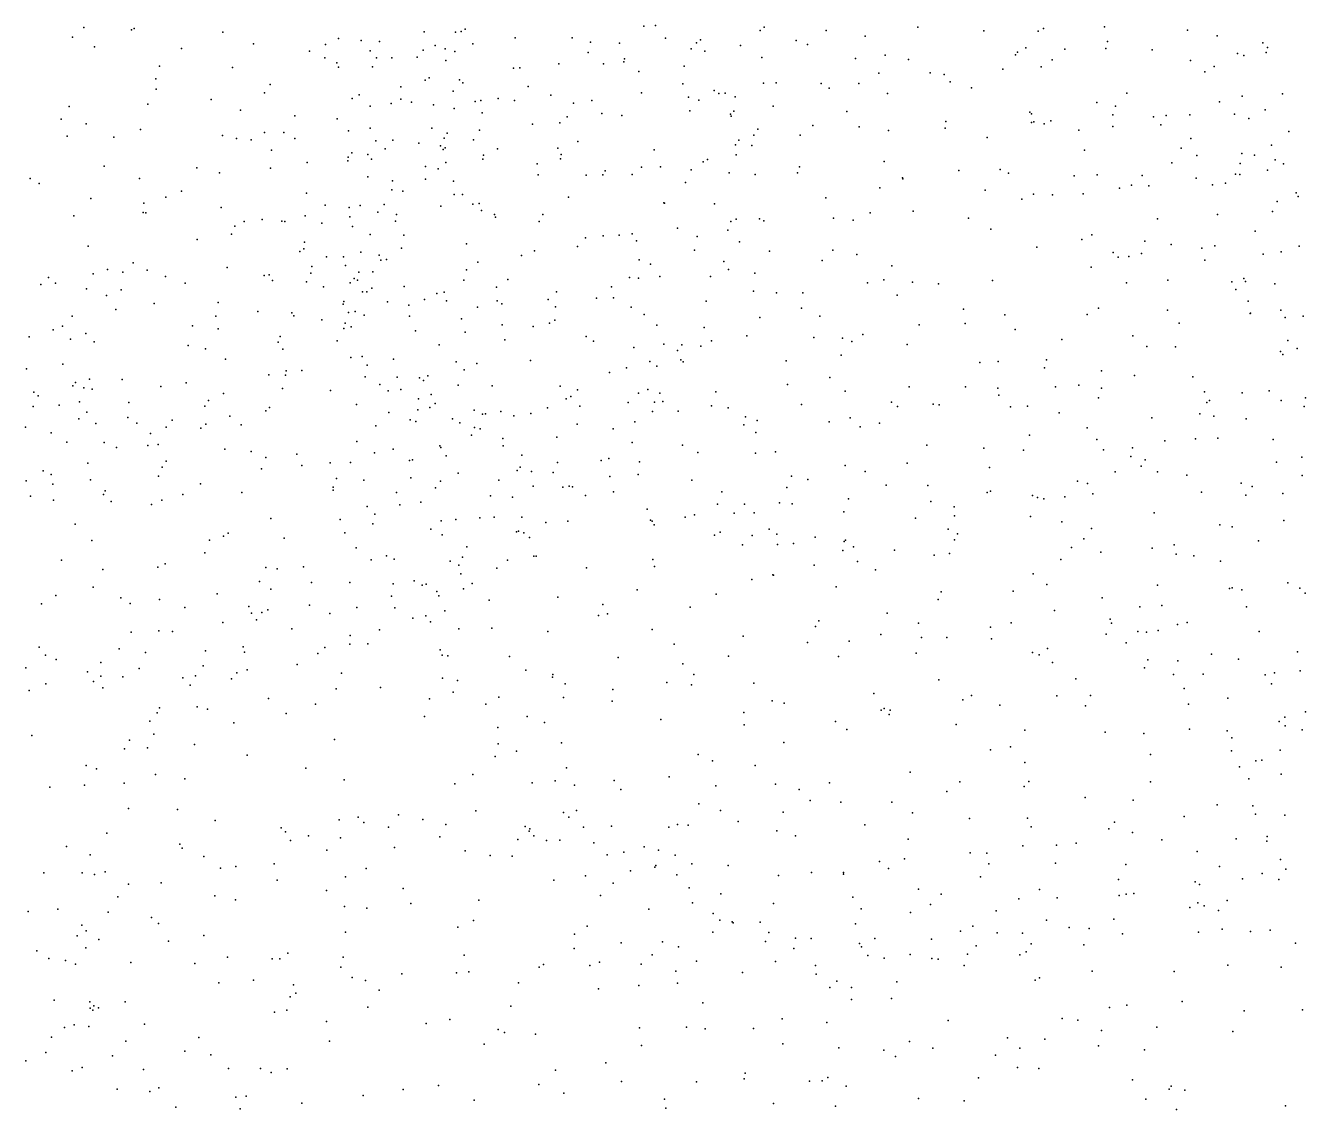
# Model space of a CAD drawing. Header units: metres. Extents: x -23.9 to 23.9, y -28.5 to 28.5.
# Drawn here: x -1.802 to -0.383, y -3.593 to -2.392 of the extents above; entities that cross this region are included whole.
import ezdxf

# ---------------------------------------------------------------- set-up
doc = ezdxf.new("R2010")
doc.units = ezdxf.units.M

msp = doc.modelspace()

# ---------------------------------------------------------------- linework, layer by layer
for p in [(-1.7376, -2.3938, 2.0808), (-1.6846, -2.3964, 23.3137), (-1.6817, -2.3948, 25.9851), (-1.36, -2.3986, -3.3962), (-1.319, -2.398, 1.2777), (-1.3146, -2.3955, 23.3166), (-1.1162, -2.3922, -2.9493), (-1.1033, -2.3916, 25.635), (-0.9872, -2.3969, 13.2416), (-0.9829, -2.3932, -2.8714), (-0.914, -2.3972, 12.9961), (-0.8124, -2.3935, -2.7537), (-0.7392, -2.3975, 25.3901), (-0.679, -2.3978, -4.0157), (-0.6732, -2.3949, 24.4158), (-0.6056, -2.3931, 23.3655), (-0.5133, -2.3966, 24.2992), (-1.7501, -2.4046, 0.8084), (-1.5832, -2.3989, -7.4031), (-1.5491, -2.4119, 1.9688), (-1.4693, -2.4126, 1.8945), (-1.4551, -2.4058, 25.9378), (-1.4299, -2.4082, 15.4468), (-1.4094, -2.4093, 13.9184), (-1.3252, -2.399, 25.8741), (-1.3059, -2.4119, 1.3728), (-1.2591, -2.405, -9.1481), (-1.196, -2.4052, -3.009), (-1.1755, -2.4099, 16.1089), (-1.1435, -2.4109, -9.0406), (-1.0922, -2.4057, 16.2488), (-1.0581, -2.4106, 14.8515), (-1.0537, -2.4075, -3.9543), (-0.9474, -2.4081, 13.0744), (-0.935, -2.4125, 16.3388), (-0.8711, -2.4033, 23.5426), (-0.6023, -2.4094, 24.3182), (-0.4807, -2.4031, 16.0547), (-0.4298, -2.4107, -2.8757), (-1.7255, -2.4152, -7.9131), (-1.629, -2.417, 2.024), (-1.4871, -2.42, -9.2657), (-1.4199, -2.4196, 15.3246), (-1.3678, -2.4267, -3.3146), (-1.3611, -2.4187, 1.7262), (-1.3477, -2.4138, 20.0398), (-1.3366, -2.4172, 15.1126), (-1.3258, -2.4204, 15.8072), (-1.178, -2.4215, 14.6037), (-1.0639, -2.4175, 25.5429), (-1.0488, -2.4199, 23.3974), (-1.0093, -2.4138, -8.785), (-0.9854, -2.4268, -8.6523), (-0.8486, -2.4242, 12.8964), (-0.7043, -2.4239, -2.7891), (-0.7018, -2.4212, 21.5899), (-0.6927, -2.4164, 24.2629), (-0.6496, -2.4176, -8.1592), (-0.6042, -2.4168, -4.0169), (-0.5527, -2.4185, 16.1341), (-0.4579, -2.4224, 24.9713), (-0.4508, -2.4246, -3.9575), (-0.4263, -2.4216, 12.6394), (-0.4248, -2.4159, 24.3221), (-1.6536, -2.4367, -9.2944), (-1.5725, -2.438, -9.2851), (-1.4701, -2.4273, -7.1574), (-1.4567, -2.4329, 1.0201), (-1.4549, -2.4375, 12.892), (-1.4173, -2.4373, 15.6189), (-1.4129, -2.4274, 1.8107), (-1.3957, -2.4275, -7.0593), (-1.3359, -2.4302, -3.6467), (-1.2609, -2.4389, -3.7929), (-1.2539, -2.4384, 16.0122), (-1.2108, -2.4339, 25.7623), (-1.1611, -2.4341, 25.6942), (-1.1387, -2.4319, 13.527), (-1.1377, -2.4286, -3.9119), (-1.0715, -2.4365, -2.8845), (-0.8815, -2.428, 24.2724), (-0.8227, -2.4293, 23.4576), (-0.7181, -2.44, 16.3271), (-0.6758, -2.4372, 12.738), (-0.6636, -2.4295, -6.908), (-0.5101, -2.4303, 25.1581), (-0.484, -2.4368, 23.3043), (-1.6576, -2.4506, 0.8572), (-1.3587, -2.4521, -9.2179), (-1.3545, -2.4494, -3.2261), (-1.3207, -2.4519, 1.5759), (-1.317, -2.4549, -3.7216), (-1.122, -2.4423, 16.3196), (-0.9695, -2.455, 25.5161), (-0.8557, -2.4442, 16.3935), (-0.799, -2.4439, 25.453), (-0.7832, -2.4459, -2.795), (-0.7767, -2.4539, 24.2696), (-0.4944, -2.443, 24.6427), (-1.6573, -2.4621, -7.9073), (-1.5372, -2.4662, -7.7625), (-1.5308, -2.4568, -7.281), (-1.432, -2.4685, 1.0752), (-1.3859, -2.4595, -3.5016), (-1.3277, -2.4642, 14.4493), (-1.2446, -2.4591, 16.2191), (-1.2196, -2.4687, -3.8668), (-1.1189, -2.466, -9.0042), (-1.0731, -2.4563, -8.9405), (-1.0383, -2.4636, -8.3187), (-1.0331, -2.467, 16.4134), (-1.0261, -2.4665, 13.3922), (-0.9835, -2.4555, -8.5776), (-0.9199, -2.4558, -8.2063), (-0.911, -2.4609, -6.8656), (-0.8779, -2.4558, -2.8056), (-0.8462, -2.4668, -21.3666), (-0.753, -2.4606, 23.3694), (-0.5809, -2.4666, -2.8171), (-0.4081, -2.4672, -7.9663), (-1.7536, -2.4811, 0.827), (-1.6663, -2.4787, 2.0297), (-1.5962, -2.4734, 0.9095), (-1.4397, -2.4725, 14.0416), (-1.42, -2.4809, -7.1145), (-1.3967, -2.4778, -3.3845), (-1.386, -2.4732, 15.7187), (-1.374, -2.4766, 1.1781), (-1.3495, -2.4793, 1.6443), (-1.3267, -2.4836, 1.3609), (-1.3035, -2.4757, 25.8129), (-1.2971, -2.4745, 16.0846), (-1.2779, -2.4723, 15.0103), (-1.2599, -2.4745, 13.6172), (-1.1943, -2.4776, -9.094), (-1.1741, -2.4747, -2.9431), (-1.0667, -2.471, -6.8869), (-1.0552, -2.4741, -3.9898), (-1.0152, -2.4704, -8.397), (-0.9731, -2.4809, 23.3595), (-0.6139, -2.4767, 25.3431), (-0.5932, -2.4809, 16.2913), (-0.4781, -2.476, -2.8553), (-0.4528, -2.4698, 24.7189), (-1.7626, -2.4953, -7.9216), (-1.5637, -2.4852, -7.6328), (-1.5034, -2.4916, 25.9062), (-1.4563, -2.4948, -7.1739), (-1.2958, -2.4882, -3.0757), (-1.2013, -2.4926, 16.3634), (-1.163, -2.4892, 14.9046), (-1.1407, -2.4912, 25.5973), (-1.0652, -2.486, 13.4658), (-1.0201, -2.4897, 23.1108), (-1.0194, -2.492, -8.8025), (-1.0167, -2.4863, -2.8398), (-0.8911, -2.4867, 25.5068), (-0.7814, -2.4978, 12.8266), (-0.6883, -2.4875, 23.3207), (-0.6866, -2.4895, 25.4033), (-0.665, -2.4971, -2.7879), (-0.5964, -2.4907, 24.4291), (-0.5511, -2.4926, 24.5029), (-0.537, -2.4912, 16.2203), (-0.511, -2.4905, -8.0513), (-0.4615, -2.4896, 25.1026), (-0.4454, -2.4944, 16.1022), (-0.4274, -2.4851, -7.0888), (-1.7347, -2.5005, 23.3593), (-1.6746, -2.5069, -9.2889), (-1.5371, -2.5101, 0.9677), (-1.5158, -2.51, -7.8705), (-1.4438, -2.5081, 14.1184), (-1.42, -2.5054, 15.2688), (-1.3516, -2.5053, -3.6873), (-1.3343, -2.5109, 15.9333), (-1.2987, -2.5076, 23.2375), (-1.2399, -2.501, -2.9912), (-1.2096, -2.4993, -6.9511), (-0.9899, -2.5065, 13.298), (-0.9288, -2.5023, 16.4856), (-0.8776, -2.5039, 12.9499), (-0.845, -2.508, -6.8897), (-0.7823, -2.5053, -4.0726), (-0.6865, -2.4991, -20.3441), (-0.6837, -2.4982, -4.0636), (-0.6724, -2.5004, -6.929), (-0.6338, -2.5077, 16.3903), (-0.5964, -2.5034, -4.052), (-0.5431, -2.5017, -7.0015), (-0.4011, -2.5091, 12.6432), (-1.7559, -2.5141, -9.2789), (-1.7042, -2.5154, 25.9152), (-1.5837, -2.5133, -7.9052), (-1.5682, -2.5168, 21.6829), (-1.552, -2.5183, -7.4389), (-1.5035, -2.5169, 23.2718), (-1.4137, -2.5192, -3.4446), (-1.3948, -2.5185, 1.7234), (-1.3658, -2.5221, 1.2452), (-1.3417, -2.5248, -7.0535), (-1.3378, -2.5165, 15.0867), (-1.3053, -2.5184, -9.1727), (-1.1897, -2.5199, 14.6136), (-1.0146, -2.5239, -4.0268), (-1.011, -2.5186, 16.4917), (-0.9967, -2.5245, -8.5288), (-0.9943, -2.5129, -8.6619), (-0.9429, -2.513, -2.801), (-0.7355, -2.5156, 16.461), (-0.5099, -2.5166, 24.4199), (-0.4202, -2.5242, -2.8698), (-1.5294, -2.5298, 1.9097), (-1.4442, -2.5373, 15.3868), (-1.4402, -2.5327, 15.5451), (-1.4223, -2.5346, 1.1278), (-1.4183, -2.5396, 13.883), (-1.4034, -2.5281, -3.2908), (-1.3391, -2.5289, 1.5014), (-1.3368, -2.527, 13.7129), (-1.295, -2.5397, 25.7441), (-1.2942, -2.5352, -3.8044), (-1.2785, -2.5282, -7.0087), (-1.2116, -2.5273, 25.6707), (-1.2088, -2.5394, -2.9398), (-1.2079, -2.5346, -3.9093), (-1.1048, -2.5295, -6.9213), (-1.0459, -2.5402, -8.334), (-1.0138, -2.5349, -8.2243), (-0.6276, -2.5296, -8.1115), (-0.5203, -2.5274, 25.2467), (-0.5031, -2.5355, -4.0296), (-0.4532, -2.5333, 21.8337), (-0.4392, -2.5352, -3.9983), (-0.4161, -2.5405, 24.4138), (-1.715, -2.5474, 0.8684), (-1.6121, -2.5491, -9.277), (-1.5305, -2.5495, -9.2677), (-1.4897, -2.5432, -7.2637), (-1.4448, -2.5417, 1.7926), (-1.3586, -2.5477, -3.1377), (-1.3446, -2.5505, 1.4095), (-1.3358, -2.5432, 16.2671), (-1.2345, -2.5447, 18.8761), (-1.1593, -2.5527, 16.4715), (-1.119, -2.5485, 14.6671), (-1.0978, -2.548, -8.9569), (-1.0639, -2.5516, -2.8324), (-1.0507, -2.5428, -8.8738), (-0.9438, -2.5481, 13.0925), (-0.8497, -2.5424, -8.1693), (-0.7671, -2.5521, 25.4842), (-0.7212, -2.5513, -2.7627), (-0.531, -2.5436, -2.8073), (-0.4551, -2.5446, 16.2078), (-0.4248, -2.5517, -7.9377), (-0.4069, -2.5448, 9.9279), (-1.7969, -2.561, 25.8697), (-1.7869, -2.5665, 2.0455), (-1.6756, -2.561, 23.3597), (-1.5868, -2.555, 13.1868), (-1.4224, -2.5593, 23.2258), (-1.3951, -2.5636, 16.1744), (-1.3586, -2.5617, 1.3265), (-1.3274, -2.564, 14.4704), (-1.2336, -2.5572, -18.1814), (-1.1804, -2.5573, -9.0684), (-1.1618, -2.5569, 23.188), (-1.1293, -2.5566, -3.9747), (-1.07, -2.5654, 16.5361), (-1.0218, -2.5548, -8.4086), (-0.9928, -2.5565, -8.5953), (-0.9461, -2.555, -8.1684), (-0.8297, -2.5602, 12.8931), (-0.8292, -2.5615, -4.0869), (-0.7121, -2.5553, -8.1355), (-0.6392, -2.558, 12.7299), (-0.6136, -2.5572, -6.9762), (-0.5756, -2.5685, -4.0678), (-0.5636, -2.5579, 16.3986), (-0.504, -2.5607, 16.3273), (-0.4859, -2.568, -7.9988), (-0.4713, -2.5662, 23.2116), (-0.4603, -2.5562, -7.0884), (-0.4555, -2.5568, 24.6243), (-1.6464, -2.5818, 25.869), (-1.6291, -2.575, -7.9188), (-1.4903, -2.5773, 1.059), (-1.3957, -2.5738, 14.3551), (-1.3835, -2.5752, -9.2144), (-1.3267, -2.5789, 16.3633), (-1.3174, -2.5787, 23.1726), (-1.1999, -2.5819, -6.9809), (-0.9147, -2.5825, -2.7661), (-0.8545, -2.5713, 16.5577), (-0.7377, -2.574, -26.9294), (-0.6842, -2.5784, -6.956), (-0.6633, -2.5791, 16.5052), (-0.629, -2.5782, -2.7646), (-0.589, -2.5717, -28.8192), (-0.5563, -2.5691, 23.2224), (-0.3931, -2.5769, 16.0577), (-0.3907, -2.5811, 24.903), (-1.7297, -2.5833, -7.9279), (-1.6709, -2.5885, 0.9046), (-1.5852, -2.5931, 23.6744), (-1.4698, -2.5906, -7.8064), (-1.4433, -2.5931, 14.1983), (-1.4308, -2.5909, -3.5088), (-1.4043, -2.59, 15.8449), (-1.3415, -2.5919, -3.0819), (-1.3059, -2.5897, -9.1622), (-1.299, -2.589, 13.6464), (-1.2964, -2.5964, -7.0544), (-1.0942, -2.5882, 14.7434), (-1.0933, -2.5883, 25.5759), (-1.0381, -2.5892, 23.1825), (-0.8178, -2.5973, -2.7518), (-0.6972, -2.584, 25.45), (-0.4141, -2.5867, 24.5212), (-1.7484, -2.6026, 22.0474), (-1.6717, -2.5989, 1.9807), (-1.6685, -2.5992, -9.2751), (-1.5597, -2.6087, 1.8875), (-1.5395, -2.6066, 23.2421), (-1.518, -2.6085, -7.4671), (-1.5146, -2.6089, -7.6252), (-1.4921, -2.6024, 1.8151), (-1.4736, -2.6107, 25.8016), (-1.4425, -2.6036, 13.9669), (-1.4114, -2.5984, -7.1777), (-1.3916, -2.6083, 1.6111), (-1.3907, -2.6011, -3.6711), (-1.282, -2.601, 14.5379), (-1.2808, -2.6039, 16.4379), (-1.2325, -2.6089, -9.1028), (-1.2284, -2.601, 14.9409), (-1.02, -2.6087, -8.1341), (-1.014, -2.6063, -8.4972), (-0.9882, -2.6057, -6.9297), (-0.9833, -2.608, 25.5612), (-0.9061, -2.6052, 23.2355), (-0.8843, -2.6073, 12.9883), (-0.8655, -2.5993, -6.9222), (-0.7565, -2.605, 16.5706), (-0.5466, -2.6059, 25.3233), (-0.4801, -2.6009, -2.8081), (-0.4193, -2.5978, 23.1483), (-1.5738, -2.6228, -9.256), (-1.57, -2.6138, 25.8277), (-1.4394, -2.6144, 15.5845), (-1.42, -2.6231, 1.237), (-1.3827, -2.6239, 1.3951), (-1.1614, -2.6247, 14.6379), (-1.1438, -2.6239, 23.1346), (-1.1295, -2.6224, -2.8579), (-1.0792, -2.616, -8.2942), (-1.0571, -2.6253, -8.3628), (-1.0234, -2.6185, 13.3878), (-0.7316, -2.6172, 12.811), (-0.6197, -2.6235, 25.4026), (-0.4385, -2.6196, -4.024), (-1.7327, -2.6362, 0.9116), (-1.6119, -2.6288, 0.9772), (-1.4934, -2.639, -7.916), (-1.4927, -2.6318, -7.4047), (-1.3853, -2.6384, -7.9431), (-1.3129, -2.6334, -3.0323), (-1.19, -2.6366, -9.0496), (-1.1812, -2.6269, -3.9569), (-1.1245, -2.6303, -6.9822), (-1.0104, -2.6313, 16.599), (-0.6805, -2.6374, -8.0746), (-0.6305, -2.6287, -7.011), (-0.5607, -2.6307, 12.711), (-0.5316, -2.6341, -4.0645), (-0.4976, -2.6385, -7.1203), (-0.4831, -2.6356, -7.9388), (-0.3897, -2.6362, 24.8152), (-1.4977, -2.642, 16.0677), (-1.4684, -2.648, -7.7116), (-1.4495, -2.6479, -7.3126), (-1.4304, -2.6427, -3.5634), (-1.4098, -2.6462, 16.3547), (-1.4079, -2.6515, -7.2259), (-1.4018, -2.6509, 1.5002), (-1.3005, -2.6539, -7.107), (-1.2519, -2.6463, -2.9503), (-1.2375, -2.6412, -3.9137), (-1.1214, -2.6514, -4.0023), (-1.0603, -2.6407, -8.8328), (-1.0276, -2.6531, -8.6799), (-0.977, -2.6418, -2.7799), (-0.9186, -2.6521, 13.0994), (-0.9067, -2.6406, -4.0933), (-0.8801, -2.6453, -8.1194), (-0.5959, -2.6433, 23.1837), (-0.5905, -2.6484, -2.7633), (-0.5784, -2.6477, 16.5142), (-0.5646, -2.6441, -7.0642), (-0.4941, -2.6517, 16.4339), (-0.4296, -2.645, 24.642), (-0.4095, -2.6425, 16.2951), (-1.727, -2.6669, -9.2461), (-1.7113, -2.662, 1.9528), (-1.6943, -2.6649, -7.9514), (-1.6826, -2.6546, 16.0551), (-1.667, -2.6629, 16.1418), (-1.5784, -2.6599, 16.0511), (-1.532, -2.6679, 25.753), (-1.4857, -2.666, -7.5502), (-1.4846, -2.6588, 15.8835), (-1.4471, -2.6575, 14.1001), (-1.4325, -2.6649, -7.7699), (-1.4169, -2.6645, -7.8574), (-1.3132, -2.6622, -7.9572), (-1.1091, -2.656, -8.0751), (-1.0223, -2.6621, -8.6062), (-0.9931, -2.6661, 19.6136), (-0.8414, -2.6581, -6.9659), (-0.6202, -2.6593, -8.0326), (-1.7851, -2.6785, 1.9726), (-1.7767, -2.6707, 16.1147), (-1.769, -2.6771, 15.9431), (-1.6467, -2.6698, 15.9272), (-1.625, -2.6771, -7.9513), (-1.5376, -2.6688, 1.8053), (-1.5281, -2.6743, 15.9628), (-1.4905, -2.6757, 1.7317), (-1.4716, -2.6811, -21.8804), (-1.4422, -2.6768, 15.4089), (-1.4378, -2.672, -9.2011), (-1.4338, -2.6739, 1.29), (-1.3823, -2.6807, -3.7217), (-1.3161, -2.6739, -8.0686), (-1.2799, -2.6817, -3.8753), (-1.2671, -2.6729, 13.6201), (-1.1522, -2.6812, -8.1771), (-1.1323, -2.671, 13.5108), (-1.1222, -2.6716, 16.596), (-1.0988, -2.6698, 14.675), (-1.0426, -2.6697, -8.754), (-0.8682, -2.6768, 25.5452), (-0.8503, -2.6734, 16.6334), (-0.8183, -2.676, -8.089), (-0.7897, -2.678, 23.2363), (-0.7296, -2.674, -4.1101), (-0.5812, -2.6766, 22.6314), (-0.5351, -2.6737, 10.2851), (-0.4644, -2.6756, 23.0886), (-0.451, -2.6719, 25.1984), (-0.449, -2.6754, -7.2086), (-0.4167, -2.6779, 24.5511), (-1.7344, -2.6835, 22.412), (-1.7121, -2.6907, 15.8618), (-1.6959, -2.6845, 16.2462), (-1.4284, -2.6868, 14.2342), (-1.4236, -2.6866, 15.2846), (-1.4179, -2.6828, 15.6696), (-1.3598, -2.6951, 16.4502), (-1.3458, -2.6887, 23.0971), (-1.3379, -2.687, 13.7225), (-1.2223, -2.6951, 14.9487), (-1.2133, -2.6868, 23.0806), (-1.1687, -2.6936, 25.5866), (-1.15, -2.6934, -2.8618), (-0.9949, -2.6861, 23.1314), (-0.9691, -2.688, -4.0785), (-0.9402, -2.6877, 16.6486), (-0.8356, -2.6906, -4.107), (-0.4598, -2.6842, -7.8668), (-1.7019, -2.7062, 25.7222), (-1.6595, -2.6995, -9.2389), (-1.5885, -2.6984, 15.8459), (-1.5444, -2.7087, 1.1201), (-1.5067, -2.71, 15.8027), (-1.45, -2.7006, 25.6619), (-1.449, -2.6974, -7.6515), (-1.4439, -2.7095, 1.5084), (-1.4364, -2.7086, 1.4314), (-1.4005, -2.698, -7.2831), (-1.3771, -2.7015, -8.0376), (-1.3353, -2.6969, -3.7992), (-1.3008, -2.7036, 16.5175), (-1.2789, -2.6968, 25.5664), (-1.274, -2.7002, 14.5284), (-1.2145, -2.7034, -7.0737), (-1.1303, -2.7039, -8.9272), (-1.0471, -2.6972, -8.49), (-0.9416, -2.7047, -2.7603), (-0.762, -2.7061, 25.5111), (-0.6121, -2.7048, -4.1003), (-0.5357, -2.7071, -4.0746), (-0.4463, -2.6971, -2.8109), (-0.4441, -2.7108, 23.0097), (-0.4437, -2.7105, -4.0395), (-0.4099, -2.707, -7.7357), (-1.7612, -2.7247, -9.2215), (-1.7503, -2.7136, 16.3109), (-1.6169, -2.7244, 25.6898), (-1.5911, -2.7138, 16.3144), (-1.5044, -2.7133, 23.1388), (-1.4735, -2.7178, 1.624), (-1.4476, -2.7215, -7.9179), (-1.4264, -2.7127, 13.9355), (-1.3764, -2.7138, 15.1608), (-1.3186, -2.7168, -3.0232), (-1.2734, -2.7234, -7.1494), (-1.2211, -2.7214, 16.5887), (-1.2151, -2.7181, -9.0349), (-1.116, -2.7117, -8.3021), (-1.1018, -2.7238, -8.8532), (-0.9879, -2.7152, 25.5739), (-0.9212, -2.7138, 13.1697), (-0.8111, -2.7233, -2.7368), (-0.7601, -2.7217, 16.6538), (-0.716, -2.7122, -2.7374), (-0.6247, -2.7118, -7.0743), (-0.5226, -2.7213, 16.528), (-0.4051, -2.7152, 12.6978), (-0.3852, -2.7139, 25.0011), (-1.7979, -2.7368, -7.9892), (-1.7714, -2.729, 25.6749), (-1.7522, -2.7392, 15.7449), (-1.7353, -2.7329, 0.9814), (-1.5883, -2.7279, -9.2203), (-1.5197, -2.7362, 1.1955), (-1.449, -2.7273, -3.4842), (-1.441, -2.7257, -3.5543), (-1.3695, -2.73, -7.8035), (-1.3144, -2.7313, -7.874), (-1.2391, -2.7251, -8.0818), (-1.1804, -2.7362, 14.6084), (-1.0493, -2.7263, -8.6441), (-1.0021, -2.7356, -2.7779), (-0.9279, -2.7374, 13.2952), (-0.8959, -2.738, -8.057), (-0.8736, -2.7341, 13.0695), (-0.7047, -2.7285, 12.8405), (-0.5739, -2.7354, -7.1409), (-1.7261, -2.7423, 1.8981), (-1.6217, -2.7461, 1.0824), (-1.6025, -2.75, 23.1812), (-1.5218, -2.7427, 1.6891), (-1.5166, -2.7504, 13.8285), (-1.4563, -2.7411, -9.1802), (-1.3432, -2.7454, -7.2519), (-1.2705, -2.74, 15.0074), (-1.1723, -2.7414, -8.2397), (-1.1273, -2.7484, 12.8033), (-1.0941, -2.7446, -8.3916), (-1.0792, -2.7518, 14.7044), (-1.0743, -2.7454, -7.0441), (-1.0533, -2.7469, 16.6712), (-1.0413, -2.7411, -4.059), (-0.8856, -2.7417, -7.0182), (-0.8245, -2.7451, 12.9869), (-0.6527, -2.7395, -7.9863), (-0.5586, -2.7475, -7.8996), (-0.5268, -2.7476, -7.2029), (-0.4102, -2.7528, -7.582), (-0.4022, -2.7407, -7.4603), (-0.3917, -2.7497, -2.843), (-1.7608, -2.7671, 16.828), (-1.5803, -2.7614, 25.6098), (-1.4413, -2.7594, -3.3034), (-1.4288, -2.7586, 15.5259), (-1.3941, -2.7614, -3.1491), (-1.3244, -2.7643, -8.1073), (-1.3014, -2.7663, -9.0763), (-1.2422, -2.7628, -2.9301), (-1.1098, -2.7639, 14.8494), (-1.0753, -2.7623, 25.5818), (-1.0726, -2.7642, 23.055), (-0.9584, -2.7634, -8.0282), (-0.8977, -2.7571, -4.1039), (-0.7439, -2.7652, -7.0677), (-0.7234, -2.764, -7.995), (-0.67, -2.7623, -7.1047), (-0.4078, -2.7561, 25.0964), (-1.8011, -2.772, 24.9012), (-1.5322, -2.7787, -9.1823), (-1.5137, -2.7791, 1.3201), (-1.5129, -2.7742, 16.4151), (-1.4957, -2.774, 1.4079), (-1.4255, -2.781, 14.0799), (-1.4231, -2.768, 15.3771), (-1.39, -2.7813, -7.5689), (-1.3558, -2.7798, -3.0798), (-1.3156, -2.7731, 13.7211), (-1.1544, -2.7762, -18.7365), (-1.1357, -2.771, 22.8524), (-1.1018, -2.7691, -8.7871), (-0.91, -2.7816, 25.5624), (-0.672, -2.7709, 23.1723), (-0.6088, -2.7742, 25.4071), (-0.5723, -2.7796, -2.7637), (-0.5074, -2.7808, -7.7781), (-1.7496, -2.7909, 16.9379), (-1.7468, -2.7873, 25.5396), (-1.7376, -2.7933, 1.836), (-1.7312, -2.7837, 1.0469), (-1.728, -2.7948, -9.1839), (-1.6949, -2.7841, 15.6683), (-1.6521, -2.7916, -9.1907), (-1.6238, -2.7875, 16.4506), (-1.5171, -2.7939, 1.4944), (-1.464, -2.796, 25.5804), (-1.409, -2.7895, -3.6497), (-1.386, -2.7951, 15.2514), (-1.365, -2.7822, -3.7567), (-1.3606, -2.7851, -7.7003), (-1.3223, -2.7902, 16.5501), (-1.2845, -2.7908, -7.2576), (-1.2092, -2.7912, 11.7855), (-1.19, -2.7954, 13.585), (-1.112, -2.7952, -2.8367), (-0.9569, -2.7895, -2.7672), (-0.8222, -2.792, 13.3959), (-0.7596, -2.7922, 23.2007), (-0.7237, -2.7935, -2.7395), (-0.6599, -2.792, -7.9198), (-0.634, -2.7903, -7.1646), (-0.6087, -2.7935, -4.0978), (-1.793, -2.7978, 16.4889), (-1.7879, -2.8019, 23.3677), (-1.7421, -2.8086, -8.0296), (-1.6874, -2.8095, 1.7836), (-1.5992, -2.8072, 1.6729), (-1.5825, -2.7994, 25.5088), (-1.3998, -2.7964, -8.0843), (-1.3662, -2.8055, 25.5192), (-1.3522, -2.8007, -7.4127), (-1.2024, -2.8053, 14.8648), (-1.1973, -2.8027, -7.8866), (-1.1338, -2.8093, -7.9157), (-1.1222, -2.7991, 16.668), (-1.1045, -2.8091, -4.017), (-1.0985, -2.7989, 13.5213), (-1.0954, -2.8083, -16.839), (-1.0365, -2.7977, -2.7962), (-0.8932, -2.7967, 16.7032), (-0.8418, -2.8091, 13.1158), (-0.7226, -2.8013, -4.1098), (-0.6121, -2.8042, 12.8246), (-0.4946, -2.7977, -7.3522), (-0.492, -2.8094, -7.6815), (-0.4891, -2.8071, 16.5467), (-0.453, -2.7988, -2.8089), (-0.4229, -2.7966, 22.2898), (-0.4094, -2.8073, 24.6907), (-0.3827, -2.8042, 24.9418), (-1.7936, -2.8138, -9.1612), (-1.7646, -2.8124, 25.2418), (-1.7342, -2.8203, 25.3468), (-1.6032, -2.8135, 25.42), (-1.5756, -2.8244, 1.5757), (-1.5356, -2.8187, -24.9356), (-1.5316, -2.8148, -8.0449), (-1.4351, -2.8115, -3.5482), (-1.399, -2.8207, 13.9722), (-1.367, -2.8177, -9.0866), (-1.3538, -2.815, 13.8168), (-1.3478, -2.8106, 14.3648), (-1.3044, -2.818, -3.0141), (-1.2953, -2.8222, 14.4417), (-1.2919, -2.8221, 23.0259), (-1.2748, -2.8193, -8.1984), (-1.2604, -2.8243, -7.7763), (-1.2418, -2.8218, 16.6215), (-1.2231, -2.8155, -8.9556), (-1.1873, -2.8134, -8.2912), (-1.1068, -2.8193, -8.6418), (-1.0782, -2.8192, -7.1365), (-1.0413, -2.8132, -4.0505), (-1.0229, -2.8153, 12.2621), (-0.9415, -2.8115, 13.4167), (-0.8349, -2.8138, 25.5324), (-0.7955, -2.8113, -2.7411), (-0.789, -2.8119, -7.1128), (-0.7097, -2.8144, 12.9181), (-0.691, -2.8136, 21.6215), (-0.6557, -2.821, -2.7503), (-0.4996, -2.8219, 22.9251), (-0.3839, -2.8139, 24.8377), (-1.802, -2.8369, 17.1455), (-1.7429, -2.8275, 17.0388), (-1.7242, -2.8326, 16.6087), (-1.6885, -2.8259, 16.8855), (-1.6785, -2.8323, 16.7614), (-1.6461, -2.8367, 15.5972), (-1.6396, -2.829, -8.0391), (-1.6075, -2.8377, 16.5277), (-1.6023, -2.8333, 1.2781), (-1.5628, -2.8342, 1.4441), (-1.4137, -2.8354, 23.0461), (-1.3756, -2.8285, 14.2767), (-1.3691, -2.8306, 23.3594), (-1.3284, -2.8277, 15.0915), (-1.3203, -2.832, -7.4742), (-1.304, -2.837, -7.6403), (-1.2978, -2.8385, -3.8413), (-1.1904, -2.8336, -8.8877), (-1.1264, -2.8308, 23.0248), (-1.0055, -2.8342, 23.0524), (-1.0037, -2.8254, 13.4838), (-0.9908, -2.8295, 16.7081), (-0.911, -2.831, -7.1148), (-0.8877, -2.8265, -7.9576), (-0.8765, -2.8363, -4.0972), (-0.855, -2.8324, 13.2235), (-0.6247, -2.8376, -7.2383), (-0.5529, -2.8265, -7.3228), (-0.4844, -2.8247, -7.541), (-0.4485, -2.8276, 12.7731), (-1.7737, -2.8432, 15.6011), (-1.6635, -2.8437, 1.1987), (-1.3076, -2.8455, -7.5643), (-1.2726, -2.8494, 14.8788), (-1.2129, -2.8479, -7.2746), (-1.1504, -2.8388, -8.415), (-0.9921, -2.8426, -7.1473), (-0.6888, -2.8456, -7.2092), (-0.6139, -2.8505, -7.7899), (-0.5386, -2.852, -7.6134), (-0.5046, -2.8497, -2.7958), (-0.4798, -2.849, 25.233), (-0.4186, -2.8505, -4.0115), (-1.7563, -2.8535, 1.1302), (-1.7149, -2.8539, 23.2338), (-1.7011, -2.8595, -8.0591), (-1.6663, -2.8571, 1.6656), (-1.6548, -2.8561, 25.3073), (-1.581, -2.8611, -8.07), (-1.5519, -2.8639, 15.5839), (-1.5012, -2.8666, 23.0666), (-1.4347, -2.8528, -3.3397), (-1.415, -2.8653, -3.6076), (-1.3945, -2.8612, -3.1838), (-1.3427, -2.8574, -3.0772), (-1.3416, -2.8595, -8.1718), (-1.2724, -2.8575, -7.4198), (-1.1293, -2.8539, -7.216), (-1.0734, -2.8569, -2.8188), (-1.0564, -2.8649, -7.878), (-0.9926, -2.8656, -27.3006), (-0.9705, -2.8641, -7.8972), (-0.8026, -2.8568, -4.1033), (-0.7394, -2.8599, 25.4858), (-0.6955, -2.8621, -7.8418), (-0.6067, -2.8618, 25.3922), (-0.5743, -2.8597, -7.7034), (-1.733, -2.8767, 25.054), (-1.6505, -2.881, 1.5464), (-1.646, -2.8743, 16.9544), (-1.5355, -2.8703, -9.1187), (-1.4955, -2.8792, -8.1028), (-1.4643, -2.8764, 16.5446), (-1.4418, -2.8759, -3.4255), (-1.3763, -2.8739, 15.3116), (-1.3729, -2.8729, 14.9818), (-1.3355, -2.8684, -3.7811), (-1.2517, -2.8679, -3.8953), (-1.212, -2.8759, -7.7287), (-1.1638, -2.8737, -7.7823), (-1.1552, -2.8715, -20.9124), (-1.1213, -2.8753, 13.57), (-0.8932, -2.8793, 23.0841), (-0.8244, -2.8768, 16.7234), (-0.5763, -2.8693, -2.7726), (-0.565, -2.8801, 16.6313), (-0.5604, -2.8731, -7.4985), (-0.4146, -2.8755, 24.5582), (-0.3868, -2.8699, 16.4663), (-1.7826, -2.8853, 24.9269), (-1.7738, -2.8894, 1.7), (-1.7302, -2.8952, 1.2513), (-1.6545, -2.8911, 23.1578), (-1.5402, -2.8829, 25.3852), (-1.4572, -2.8936, 25.4349), (-1.3749, -2.8929, 14.1753), (-1.3224, -2.8877, 25.5147), (-1.2567, -2.8848, -8.282), (-1.2536, -2.8812, -7.4927), (-1.241, -2.886, -19.2002), (-1.2169, -2.8871, -2.9234), (-1.1542, -2.8914, -8.5801), (-1.1228, -2.8891, -7.2851), (-0.9525, -2.8912, -7.2088), (-0.9346, -2.8947, 25.5525), (-0.8711, -2.886, -7.2019), (-0.7331, -2.8816, 23.1582), (-0.5935, -2.8864, -7.6404), (-0.5467, -2.8864, 25.3209), (-0.5143, -2.8899, -4.0531), (-0.3862, -2.8904, -2.8673), (-1.8013, -2.8964, -9.101), (-1.7717, -2.9001, 23.2897), (-1.7138, -2.9075, 1.5744), (-1.6079, -2.8996, 16.79), (-1.5621, -2.9091, 20.2145), (-1.4609, -2.9034, 15.5115), (-1.4608, -2.9066, -9.0596), (-1.427, -2.8955, -3.5287), (-1.3907, -2.9093, 15.1914), (-1.3476, -2.9042, 16.5797), (-1.3418, -2.8968, -8.9914), (-1.2771, -2.8954, 13.7405), (-1.2392, -2.902, 14.6927), (-1.2063, -2.9032, -7.6168), (-1.199, -2.9021, -8.7868), (-1.1956, -2.903, -8.4244), (-1.1499, -2.9086, -2.8839), (-1.0631, -2.8955, -7.2439), (-1.0299, -2.9083, -4.0394), (-0.9578, -2.9036, -7.8397), (-0.8477, -2.9012, 13.4089), (-0.8013, -2.9014, -7.823), (-0.7358, -2.9091, -7.3082), (-0.7318, -2.9078, 16.713), (-0.6353, -2.8965, 23.0839), (-0.6245, -2.8994, -4.0859), (-0.498, -2.9087, 22.8371), (-0.4539, -2.899, 16.5588), (-0.4417, -2.9027, 25.1365), (-1.7966, -2.9134, -8.1172), (-1.7712, -2.9177, 17.2158), (-1.7156, -2.9116, 1.3473), (-1.7071, -2.9193, 1.4546), (-1.6623, -2.9224, 17.095), (-1.6509, -2.9177, 4.858), (-1.6278, -2.9114, -9.0978), (-1.3871, -2.9228, -3.6464), (-1.3636, -2.9201, 14.0318), (-1.2866, -2.9128, 14.4439), (-1.2619, -2.9144, 14.5886), (-1.1812, -2.9124, -8.6652), (-1.0346, -2.9222, 13.5447), (-1.0047, -2.9222, -7.7717), (-0.966, -2.9208, -7.2821), (-0.9519, -2.9219, 13.5107), (-0.8894, -2.9162, -7.8112), (-0.7982, -2.9193, 13.3063), (-0.6855, -2.9127, 25.4351), (-0.6799, -2.9148, -18.0059), (-0.6727, -2.9161, -7.6639), (-0.6496, -2.914, -7.4569), (-0.6186, -2.9105, -7.5508), (-0.4486, -2.9121, 12.8382), (-0.4079, -2.9104, 25.0185), (-1.5301, -2.9379, -9.0566), (-1.4231, -2.9246, -3.3764), (-1.4148, -2.9334, 15.3798), (-1.2981, -2.9374, 14.3546), (-1.2824, -2.9367, -8.3429), (-1.2518, -2.9365, -2.982), (-1.1127, -2.9276, -7.3819), (-1.0707, -2.9366, -2.8399), (-1.0602, -2.934, -7.7197), (-1.0161, -2.932, 23.0231), (-0.9942, -2.9317, -2.8066), (-0.8946, -2.9306, -7.2988), (-0.8151, -2.9376, -7.3448), (-0.7722, -2.9252, 13.1691), (-0.7719, -2.9351, 13.4424), (-0.6877, -2.9358, -7.5293), (-0.5503, -2.9318, -2.7987), (-1.7471, -2.9443, -9.0611), (-1.4533, -2.939, 14.9351), (-1.4171, -2.9439, 15.2802), (-1.3525, -2.9497, 14.6738), (-1.3411, -2.9407, 23.0014), (-1.3248, -2.9393, -8.2857), (-1.225, -2.9424, 22.988), (-1.2005, -2.941, -8.6003), (-1.1089, -2.9397, 25.5467), (-1.1073, -2.9409, -7.594), (-1.105, -2.9449, -7.504), (-0.9772, -2.9499, -7.3685), (-0.7789, -2.95, -7.6603), (-0.6529, -2.9417, 16.6889), (-0.6201, -2.949, 12.984), (-0.4775, -2.9451, 24.5918), (-0.4639, -2.9473, -4.0125), (-0.4067, -2.9402, 24.8613), (-1.7287, -2.9625, 23.2151), (-1.5979, -2.962, 23.1074), (-1.5827, -2.9577, 16.957), (-1.5773, -2.9544, 15.5083), (-1.5154, -2.9597, 23.0539), (-1.448, -2.9541, -8.2137), (-1.3402, -2.956, -8.9087), (-1.2575, -2.9529, -3.8509), (-1.2555, -2.9522, -8.4236), (-1.2494, -2.9539, 16.6584), (-1.2432, -2.9591, -8.7174), (-1.0379, -2.9564, -7.456), (-1.0319, -2.9531, -7.6486), (-0.9961, -2.9569, 16.7368), (-0.969, -2.9553, -7.6893), (-0.9505, -2.9656, -7.4497), (-0.9263, -2.9587, -4.0583), (-0.8943, -2.9635, -7.6581), (-0.8928, -2.962, -7.4015), (-0.7717, -2.9616, -7.5188), (-0.7685, -2.955, 25.4738), (-0.6284, -2.9604, 25.3737), (-0.4348, -2.9628, 24.7219), (-1.6034, -2.976, 17.0497), (-1.4354, -2.9705, 14.7679), (-1.4018, -2.9796, -3.4916), (-1.3127, -2.9694, -8.8339), (-1.2383, -2.9799, 13.772), (-1.2356, -2.9797, 25.5134), (-1.007, -2.9671, -7.5198), (-0.9681, -2.9669, -7.5904), (-0.8958, -2.9736, -7.5694), (-0.884, -2.9695, -7.4772), (-0.8383, -2.9731, 13.5198), (-0.7943, -2.9788, -2.7804), (-0.7774, -2.9768, 16.7331), (-0.6421, -2.9703, -4.0628), (-0.6095, -2.9752, 22.986), (-0.5528, -2.9709, 25.2818), (-0.5283, -2.9671, 16.6217), (-0.5261, -2.9774, -4.0257), (-0.5066, -2.9793, 25.2115), (-1.762, -2.9844, 25.0584), (-1.7165, -2.9945, -8.9971), (-1.6552, -2.9918, -8.1962), (-1.6474, -2.9883, -9.0091), (-1.5357, -2.9923, -8.2218), (-1.5229, -2.9938, 14.8949), (-1.4937, -2.9916, 16.6183), (-1.4189, -2.9837, -8.2728), (-1.3932, -2.9832, -3.2983), (-1.3311, -2.9855, -3.1235), (-1.3217, -2.9897, 14.0844), (-1.3173, -2.981, 14.1805), (-1.2794, -2.993, -3.0536), (-1.2677, -2.9843, -8.5394), (-1.1799, -2.9927, -3.9087), (-1.1065, -2.9835, 22.9951), (-1.1045, -2.9911, 13.6418), (-0.9273, -2.9899, -2.8035), (-0.8793, -2.9857, 23.075), (-0.6538, -2.9834, -2.7908), (-0.4769, -2.9853, -2.848), (-1.5425, -3.0077, 15.0556), (-1.371, -3.0073, -3.6069), (-1.3195, -2.9993, -8.4295), (-0.9965, -3.0055, 13.5889), (-0.9732, -3.0006, -4.0256), (-0.9726, -3.0009, 25.5193), (-0.8595, -2.9951, 25.4946), (-0.6846, -2.9994, 13.2347), (-1.7271, -3.0143, 17.2684), (-1.5894, -3.0215, -8.9493), (-1.5302, -3.0164, 16.7642), (-1.4848, -3.009, -8.9314), (-1.4426, -3.009, 14.6917), (-1.3944, -3.0103, -3.3886), (-1.3622, -3.0121, 16.6009), (-1.3576, -3.0109, -3.2137), (-1.3461, -3.0189, -8.7701), (-1.3164, -3.0159, -8.6784), (-1.3066, -3.01, -3.7487), (-1.1239, -3.0171, -2.911), (-1.0363, -3.0218, -2.8592), (-0.9029, -3.0138, 13.5577), (-0.7867, -3.0192, -4.0566), (-0.7067, -3.0186, 23.1061), (-0.6695, -3.0113, 13.3961), (-0.5469, -3.012, 13.0311), (-0.467, -3.0158, -3.9858), (-0.4638, -3.015, 24.5399), (-0.4533, -3.0172, 25.0547), (-0.4021, -3.0094, -3.9454), (-0.3888, -3.0153, -2.9175), (-0.3828, -3.0208, 12.9691), (-1.7845, -3.0328, -8.274), (-1.7685, -3.0235, -8.9449), (-1.6963, -3.026, -8.2458), (-1.6861, -3.0324, -17.8556), (-1.6536, -3.028, 25.157), (-1.6253, -3.0366, 5.3085), (-1.5543, -3.0355, -8.2798), (-1.487, -3.0342, 15.2876), (-1.4347, -3.0368, 23.0163), (-1.3961, -3.0242, -8.8241), (-1.3925, -3.0372, 25.4209), (-1.3436, -3.0238, 14.5614), (-1.288, -3.0287, 14.3633), (-1.2119, -3.0253, -2.9832), (-1.1618, -3.0333, 25.5073), (-1.0649, -3.0364, 21.621), (-0.79, -3.0279, -28.1665), (-0.6082, -3.0258, 13.1261), (-0.5662, -3.036, -4.0181), (-0.542, -3.0344, 22.8237), (-0.4481, -3.0361, 24.7983), (-1.5514, -3.043, 15.1757), (-1.5458, -3.0504, 17.0319), (-1.54, -3.0421, 14.7899), (-1.5334, -3.0392, 25.3022), (-1.4645, -3.0432, -8.846), (-1.3727, -3.0486, 22.566), (-1.3581, -3.046, -8.5326), (-1.337, -3.0404, -8.609), (-1.1668, -3.0455, 16.7034), (-1.1567, -3.0437, 13.7466), (-0.8467, -3.043, -2.8095), (-0.6611, -3.0402, 25.3628), (-0.5993, -3.0497, -2.8258), (-1.6849, -3.0639, -24.532), (-1.6541, -3.0624, -8.8948), (-1.6389, -3.0634, 15.4218), (-1.5833, -3.0534, 25.2354), (-1.5067, -3.0603, 16.8757), (-1.4097, -3.0615, -8.7151), (-1.3531, -3.0525, 15.4406), (-1.3215, -3.0602, -3.6645), (-1.2848, -3.0595, -3.1069), (-1.2229, -3.0633, -3.8243), (-1.1071, -3.0611, -3.9274), (-0.926, -3.0576, -2.8326), (-0.9223, -3.0515, -4.0235), (-0.8118, -3.0541, 16.7436), (-0.7319, -3.0585, 13.5572), (-0.7091, -3.0538, -2.8113), (-0.5977, -3.0539, 13.4132), (-0.5686, -3.0633, 13.4916), (-0.5588, -3.0642, 13.1969), (-0.546, -3.0621, 25.2106), (-0.5246, -3.0554, -2.8603), (-0.5138, -3.0534, 13.1024), (-0.4339, -3.0632, 22.6959), (-1.4424, -3.0772, 14.6094), (-1.442, -3.0677, 21.828), (-1.4223, -3.0771, -8.5802), (-1.0827, -3.0772, -26.758), (-1.0062, -3.0684, 13.6513), (-0.9349, -3.0755, 16.7502), (-0.8886, -3.074, 25.4657), (-0.8536, -3.0667, -4.0251), (-0.8085, -3.0701, 25.4356), (-0.7802, -3.0698, -2.8166), (-0.7308, -3.0714, -4.0309), (-0.6035, -3.0661, 25.2852), (-0.5814, -3.076, -18.7488), (-1.7868, -3.0805, -8.3887), (-1.78, -3.0894, 17.3515), (-1.6982, -3.0824, -8.837), (-1.6689, -3.0866, 23.1511), (-1.6024, -3.0847, 15.0902), (-1.5609, -3.0804, -8.3888), (-1.5593, -3.0861, -8.7965), (-1.4778, -3.0878, -8.6981), (-1.4702, -3.081, -8.4694), (-1.3422, -3.0835, -19.8428), (-1.34, -3.0896, -3.2965), (-1.3338, -3.0904, 14.5021), (-1.2652, -3.0912, 14.0566), (-1.1448, -3.0922, -2.9749), (-1.0226, -3.0908, -2.8953), (-0.9004, -3.091, 23.0593), (-0.8143, -3.0875, 13.6091), (-0.6854, -3.0865, -27.6628), (-0.6778, -3.0892, 21.8856), (-0.6687, -3.0823, 16.7023), (-0.4869, -3.0885, 13.4536), (-0.4569, -3.0938, 16.5759), (-0.3916, -3.0859, 13.6598), (-1.8019, -3.1036, -8.7204), (-1.7682, -3.0945, 23.2648), (-1.7333, -3.1081, -8.7506), (-1.7186, -3.0976, 15.4201), (-1.676, -3.1045, -8.4206), (-1.6052, -3.1014, 14.841), (-1.5564, -3.1059, -8.4926), (-1.5008, -3.1, -8.5399), (-1.2473, -3.106, 25.4413), (-1.0731, -3.0992, 16.7301), (-0.6632, -3.0978, 13.6164), (-0.5613, -3.1035, 8.1616), (-0.5576, -3.0947, 13.5703), (-0.5242, -3.096, 25.114), (-0.3884, -3.1068, 13.4561), (-1.7796, -3.1215, 25.0864), (-1.7267, -3.1188, -8.662), (-1.7185, -3.1129, -8.4788), (-1.6942, -3.1135, 25.1441), (-1.6276, -3.1146, -8.7054), (-1.6136, -3.1123, 17.2035), (-1.5738, -3.1157, 15.3812), (-1.5679, -3.1091, 23.0838), (-1.4517, -3.1095, 16.7417), (-1.3395, -3.1152, -3.4164), (-1.3229, -3.1175, -3.5379), (-1.2177, -3.1141, 22.9835), (-1.2173, -3.111, -3.0662), (-1.2038, -3.1215, -3.7871), (-1.0908, -3.1197, 13.7833), (-1.0611, -3.1109, 23.0019), (-0.9945, -3.1204, -17.6427), (-0.7891, -3.1169, -24.3088), (-0.6374, -3.1159, -19.4257), (-0.5289, -3.1108, -3.953), (-0.4962, -3.1107, 24.9821), (-0.4273, -3.1115, 13.3761), (-0.4202, -3.1215, -2.9634), (-0.417, -3.1091, 13.2336), (-1.7981, -3.1286, 15.4196), (-1.7162, -3.1258, -8.5912), (-1.6195, -3.1228, -8.6244), (-1.4575, -3.127, 25.3063), (-1.4085, -3.1253, 23.0155), (-1.328, -3.1306, 16.64), (-1.2773, -3.136, -3.6424), (-1.2054, -3.1365, 16.679), (-1.1508, -3.1275, -3.834), (-1.0634, -3.1225, -3.9138), (-0.8612, -3.1321, 16.7403), (-0.7529, -3.1343, 13.6444), (-0.6584, -3.1348, 23.0089), (-0.6212, -3.1343, -2.8792), (-0.5172, -3.1266, 22.765), (-1.6536, -3.1481, 14.9471), (-1.6116, -3.1468, 15.2102), (-1.6002, -3.1493, 14.7467), (-1.5326, -3.1376, 17.0868), (-1.4806, -3.1439, 16.9057), (-1.3542, -3.1379, 25.3726), (-1.2915, -3.1439, 14.3073), (-1.1514, -3.1406, 13.8724), (-0.9741, -3.14, -3.9404), (-0.9608, -3.1428, 13.7159), (-0.853, -3.1505, 13.6766), (-0.8499, -3.1488, 25.397), (-0.8432, -3.1504, 23.107), (-0.7627, -3.1391, -2.8623), (-0.7215, -3.1451, 25.3262), (-0.6267, -3.1457, 22.9271), (-0.5124, -3.1437, 24.8445), (-0.4686, -3.1371, 24.7213), (-1.6641, -3.1626, 15.0401), (-1.6561, -3.1534, 17.2839), (-1.571, -3.1645, 25.2434), (-1.513, -3.1541, 14.6032), (-1.3597, -3.1575, 12.4802), (-1.2457, -3.1574, 14.1109), (-1.2266, -3.1642, -3.7103), (-1.0974, -3.1607, -2.9961), (-1.0053, -3.153, 16.7335), (-0.9037, -3.1631, 22.8585), (-0.8443, -3.1552, -2.8855), (-0.4118, -3.1631, 22.6658), (-0.4055, -3.1583, -3.8372), (-0.3827, -3.1525, -3.0301), (-1.795, -3.1787, 11.9203), (-1.6598, -3.1772, 14.8492), (-1.2783, -3.1699, -3.2678), (-1.005, -3.1667, 25.4244), (-0.8911, -3.1719, -21.3639), (-0.7701, -3.1664, -3.9678), (-0.694, -3.1727, -3.9549), (-0.6046, -3.175, 25.1666), (-0.5618, -3.1763, -2.9305), (-0.5114, -3.1715, 16.6025), (-0.4693, -3.1733, -2.9696), (-0.405, -3.1679, 16.5116), (-0.3862, -3.1722, 15.3542), (-1.6922, -3.1933, 23.1884), (-1.6867, -3.1837, 15.3723), (-1.6668, -3.1923, 15.1528), (-1.6147, -3.1887, 23.1281), (-1.4593, -3.183, 14.5253), (-1.2781, -3.1878, -3.3427), (-1.2077, -3.1869, 14.026), (-0.9611, -3.1865, -2.9385), (-0.7096, -3.191, -2.9059), (-0.4644, -3.1812, -3.8701), (-1.5564, -3.2003, 17.1724), (-1.2812, -3.2017, 14.2162), (-1.2575, -3.1959, -3.588), (-1.056, -3.1997, -20.2557), (-1.0403, -3.2065, -2.9984), (-0.7318, -3.1946, 16.7114), (-0.5544, -3.1996, 22.8042), (-0.4646, -3.1955, -25.1053), (-0.4378, -3.2066, -3.0327), (-0.4309, -3.2061, 15.4233), (-0.4106, -3.1948, 15.5805), (-1.7349, -3.2119, 17.3661), (-1.7233, -3.2154, 20.156), (-1.6579, -3.2217, 4.0065), (-1.4911, -3.2148, 17.0392), (-1.306, -3.2217, 16.6569), (-1.2021, -3.2143, -3.1884), (-0.993, -3.2118, -3.8725), (-0.8209, -3.2193, 16.7205), (-0.6937, -3.2087, 23.0877), (-0.4557, -3.2135, 15.1594), (-0.4097, -3.2213, 24.7422), (-1.7753, -3.2358, 25.1271), (-1.7368, -3.2335, 23.263), (-1.6927, -3.2316, 14.9054), (-1.6253, -3.2266, 14.6971), (-1.4486, -3.2276, -21.7687), (-1.326, -3.2321, 23.0175), (-1.2402, -3.231, 23.0073), (-1.2148, -3.2287, 25.3584), (-1.1934, -3.2335, -3.7897), (-1.1491, -3.2283, -3.7193), (-1.0882, -3.2244, 25.3813), (-1.0366, -3.2343, 16.7117), (-0.9703, -3.2325, -2.9919), (-0.9103, -3.2311, -3.8917), (-0.7658, -3.2301, -3.9139), (-0.6945, -3.235, -3.8999), (-0.6893, -3.2296, 25.1975), (-0.5546, -3.23, -2.9871), (-0.4454, -3.2265, -3.798), (-1.1419, -3.2383, 23.016), (-0.9442, -3.2384, 13.7806), (-0.7805, -3.2407, 25.2655), (-0.6268, -3.2475, -2.9747), (-1.6877, -3.2597, 14.8215), (-1.6337, -3.2608, 25.2143), (-1.3027, -3.2622, -3.6279), (-1.2055, -3.264, -3.3739), (-1.191, -3.2616, -3.2888), (-1.0552, -3.2542, 13.8577), (-1.0314, -3.2618, 13.9157), (-0.9619, -3.2637, 23.0722), (-0.9318, -3.2508, 16.718), (-0.8978, -3.2524, 25.32), (-0.8415, -3.2524, 13.7365), (-0.5738, -3.2502, 13.6997), (-0.4807, -3.2554, -3.0664), (-0.441, -3.2564, 8.6165), (-1.5916, -3.2728, 23.1443), (-1.4541, -3.2721, -4.0391), (-1.4331, -3.2691, 16.7993), (-1.427, -3.2751, 23.0584), (-1.3885, -3.2667, -4.0108), (-1.3615, -3.2716, -4.1107), (-1.3358, -3.2772, -3.9341), (-1.1996, -3.2692, 14.0416), (-1.0792, -3.2772, -3.7243), (-1.0673, -3.2779, -3.8198), (-1.0118, -3.2738, -3.9817), (-0.8712, -3.2775, -3.0125), (-0.8185, -3.2645, -3.8675), (-0.7554, -3.2707, -2.9808), (-0.6908, -3.2701, 13.395), (-0.5944, -3.2748, 25.0163), (-0.5171, -3.2684, 24.9315), (-0.4381, -3.2659, 16.5093), (-0.4055, -3.2671, -3.1655), (-1.712, -3.2868, 15.0872), (-1.5187, -3.281, 23.0977), (-1.5136, -3.2854, -4.0975), (-1.4882, -3.2897, -3.9078), (-1.4529, -3.2921, 16.92), (-1.3997, -3.2802, -3.902), (-1.3426, -3.291, 14.3793), (-1.2478, -3.2794, -4.0663), (-1.2437, -3.2847, 14.1371), (-1.2428, -3.282, -3.9846), (-1.2384, -3.2899, -3.6438), (-1.1832, -3.2803, -3.4718), (-1.1523, -3.2792, 16.6602), (-1.0886, -3.2804, -3.1494), (-0.9688, -3.2842, -3.0633), (-0.9483, -3.2899, -3.7908), (-0.6869, -3.2799, -3.0083), (-0.6007, -3.2822, -3.0328), (-0.5746, -3.2862, -3.7965), (-0.4251, -3.2907, 24.8577), (-1.7565, -3.3018, 23.331), (-1.631, -3.299, 17.2932), (-1.6284, -3.3035, 14.6536), (-1.5081, -3.2949, -4.1857), (-1.4681, -3.3057, -3.8381), (-1.393, -3.3026, -4.2458), (-1.3144, -3.3066, -3.8217), (-1.2562, -3.294, 16.6273), (-1.2243, -3.2949, -3.89), (-1.2095, -3.2947, 25.306), (-1.1717, -3.2977, -4.0126), (-1.1161, -3.3022, -3.8755), (-1.1, -3.3058, 13.9133), (-0.8233, -3.2937, 23.1684), (-0.6959, -3.3008, 23.1278), (-0.6588, -3.3002, -3.8071), (-0.6368, -3.2978, 22.9764), (-0.542, -3.2944, 22.8063), (-0.4594, -3.2932, 15.3034), (-0.4253, -3.2958, -3.6489), (-1.7305, -3.3109, 17.3775), (-1.6043, -3.3126, -3.9929), (-1.5263, -3.3207, -4.25), (-1.2868, -3.3116, 23.0411), (-1.2625, -3.3123, -4.2455), (-1.157, -3.3108, -4.1243), (-1.1386, -3.3078, -3.3533), (-1.0816, -3.3112, -3.6376), (-1.0633, -3.3208, -3.2064), (-0.855, -3.3181, -3.7832), (-0.8274, -3.3154, 25.1851), (-0.7545, -3.3088, 16.6793), (-0.7361, -3.3089, -3.8107), (-0.7339, -3.3207, 25.0624), (-0.6599, -3.3202, -3.0716), (-0.5027, -3.3073, -3.7206), (-0.4102, -3.3159, -3.2823), (-1.7817, -3.3308, 23.9474), (-1.7394, -3.331, 15.3378), (-1.7255, -3.3328, 14.8783), (-1.7138, -3.3298, 4.837), (-1.586, -3.3258, -4.2047), (-1.5687, -3.324, -3.8513), (-1.4471, -3.3351, -4.3197), (-1.4242, -3.3262, 14.4349), (-1.1812, -3.3342, -4.2552), (-1.1312, -3.3285, -4.1892), (-1.104, -3.3246, -3.5475), (-1.103, -3.3228, -3.2862), (-1.0798, -3.333, -3.9882), (-1.023, -3.3229, -3.9218), (-0.9671, -3.3339, -3.7079), (-0.9306, -3.3305, 25.2212), (-0.8951, -3.3304, 13.7695), (-0.8949, -3.3322, 23.133), (-0.8452, -3.3259, -3.0764), (-0.7431, -3.3353, -3.076), (-0.5817, -3.3215, -3.1001), (-0.478, -3.3238, -3.1949), (-0.4306, -3.3317, -3.5577), (-0.4045, -3.3269, -3.4649), (-1.6879, -3.3435, -4.0065), (-1.6517, -3.3418, -4.1782), (-1.523, -3.3391, -3.7631), (-1.3832, -3.3483, 25.2793), (-1.2162, -3.339, -3.7401), (-1.1505, -3.3422, -3.7851), (-1.0662, -3.3474, 25.2251), (-0.8117, -3.349, 25.0873), (-0.6776, -3.3494, 16.6326), (-0.5901, -3.3382, -3.7313), (-0.5051, -3.3408, -3.6409), (-0.5, -3.3437, 16.5275), (-0.4526, -3.3374, 15.4744), (-0.4122, -3.3382, 15.1989), (-1.6998, -3.3575, -4.1087), (-1.5922, -3.3565, -3.7861), (-1.5691, -3.3609, 17.2191), (-1.4683, -3.3505, 17.0185), (-1.2993, -3.3613, 25.2716), (-1.1643, -3.3561, 14.0116), (-1.0309, -3.3543, -4.041), (-0.8846, -3.3578, -3.1406), (-0.7866, -3.3545, 13.7352), (-0.7005, -3.3598, 13.7211), (-0.6579, -3.3586, -3.1362), (-0.5893, -3.3559, 24.9574), (-0.5816, -3.3545, 13.7118), (-0.5729, -3.3536, 16.5752), (-0.4696, -3.3617, -3.3546), (-1.799, -3.3737, 24.0364), (-1.7663, -3.3712, 23.4144), (-1.7106, -3.3746, 15.2034), (-1.4484, -3.3683, 23.1102), (-1.4235, -3.37, -4.3861), (-1.3747, -3.3648, 16.7033), (-1.111, -3.3712, 23.0736), (-1.0625, -3.3642, -3.4455), (-1.0396, -3.3758, -3.8657), (-0.9726, -3.365, -3.2296), (-0.8752, -3.3707, 16.6684), (-0.8206, -3.3749, -3.6835), (-0.7984, -3.3659, -3.1343), (-0.7257, -3.3731, -3.1537), (-0.511, -3.3694, -3.2963), (-0.5021, -3.3642, 24.9504), (-0.4948, -3.3675, -3.5221), (-0.4792, -3.3726, -3.4326), (-1.7397, -3.3887, -3.9359), (-1.6622, -3.3804, 14.6689), (-1.6547, -3.3869, -4.2939), (-1.3226, -3.391, -3.6507), (-1.3053, -3.3836, -4.4033), (-1.1791, -3.39, -3.6965), (-1.0321, -3.3832, 23.1023), (-1.0185, -3.385, -3.7074), (-1.0174, -3.3864, 13.8668), (-0.9872, -3.3856, -3.3598), (-0.8818, -3.3875, -3.2228), (-0.7517, -3.3901, 23.2862), (-0.6698, -3.3834, -3.6489), (-0.6446, -3.3916, 23.0582), (-0.5952, -3.3822, -3.6177), (-1.7447, -3.4007, 15.0427), (-1.7348, -3.3953, -4.1914), (-1.7208, -3.4047, -3.8299), (-1.6044, -3.4004, -4.3611), (-1.4473, -3.3968, 16.8804), (-1.1931, -3.399, 16.5903), (-1.0399, -3.3967, -4.2541), (-0.9777, -3.3969, -3.989), (-0.9481, -3.4033, -3.4555), (-0.9309, -3.4037, 23.1595), (-0.8601, -3.4036, -3.5888), (-0.7973, -3.4042, -3.7916), (-0.7651, -3.3955, 16.6352), (-0.7246, -3.3972, -3.2227), (-0.6964, -3.3977, 23.2125), (-0.6225, -3.3926, -3.2433), (-0.5855, -3.3984, -3.3177), (-0.5014, -3.3968, -28.7054), (-0.4751, -3.3933, 22.7527), (-0.4435, -3.3957, 16.4202), (-0.4219, -3.3943, 15.2959), (-1.7894, -3.4172, -4.0892), (-1.7353, -3.414, 14.8495), (-1.6435, -3.4065, 23.2733), (-1.511, -3.42, 12.6826), (-1.1936, -3.4146, 23.0919), (-1.1416, -3.4085, -3.5702), (-1.0957, -3.4073, -3.7206), (-1.0778, -3.4129, -4.345), (-0.9813, -3.4068, -4.1643), (-0.9502, -3.4147, -4.0699), (-0.8772, -3.4091, -3.3028), (-0.875, -3.4129, 25.1071), (-0.748, -3.4119, -3.5932), (-0.6923, -3.4184, -3.3381), (-0.6869, -3.4097, 8.2684), (-0.6286, -3.4108, 23.0929), (-0.3936, -3.4089, 15.1257), (-1.7763, -3.4258, 23.5551), (-1.7577, -3.428, 17.3907), (-1.7468, -3.4321, -4.2609), (-1.6853, -3.4303, -3.7172), (-1.6144, -3.4312, 17.2693), (-1.5781, -3.4243, 25.2356), (-1.5284, -3.4261, -4.4422), (-1.5201, -3.4263, -3.6216), (-1.4498, -3.4245, -3.6094), (-1.3156, -3.4222, -4.4608), (-1.2276, -3.4326, -3.611), (-1.1761, -3.4335, 14.0738), (-1.1656, -3.4299, -4.4207), (-1.1194, -3.4321, -3.4876), (-1.1073, -3.4219, 13.9701), (-1.058, -3.4287, 16.6125), (-0.9703, -3.4291, -3.854), (-0.926, -3.4334, -3.6594), (-0.8679, -3.4224, -3.8409), (-0.8498, -3.4256, -3.4296), (-0.8211, -3.4212, -3.496), (-0.797, -3.4258, 25.0506), (-0.7899, -3.4264, -3.3683), (-0.7613, -3.4334, -3.4488), (-0.7575, -3.421, -3.2949), (-0.6993, -3.4217, -3.4917), (-0.4688, -3.4333, 13.7528), (-1.4523, -3.4355, 22.8119), (-1.4398, -3.4469, 16.8086), (-1.3849, -3.4428, 25.2687), (-1.3243, -3.4416, 14.3367), (-1.3104, -3.4407, -3.5821), (-1.2326, -3.4355, -4.4623), (-1.0808, -3.44, 12.7441), (-1.0071, -3.4413, -4.3051), (-0.9251, -3.4433, -3.9228), (-0.6775, -3.4472, 16.5633), (-0.6191, -3.4399, 13.7398), (-0.5282, -3.4402, 16.4653), (-0.4096, -3.4353, 16.3136), (-1.5878, -3.4529, -3.6234), (-1.5491, -3.4499, 17.1718), (-1.505, -3.455, 14.4665), (-1.4249, -3.4501, 14.4114), (-1.4099, -3.461, 23.1593), (-1.2554, -3.4528, 14.3057), (-1.1665, -3.4594, 25.2364), (-1.1219, -3.4559, 23.1312), (-1.0791, -3.453, 25.2057), (-0.91, -3.4578, -3.7958), (-0.9025, -3.4509, -4.0016), (-0.8861, -3.458, 23.2309), (-0.8357, -3.4516, 13.7889), (-0.6825, -3.4497, 19.5899), (-1.7702, -3.4721, -3.755), (-1.7308, -3.474, 23.8399), (-1.6917, -3.4739, 15.2994), (-1.5086, -3.4682, -3.5647), (-1.5023, -3.4644, 17.0771), (-1.0509, -3.475, -3.6028), (-0.8859, -3.4713, -4.0932), (-0.8416, -3.4703, 16.594), (-0.5193, -3.4734, 25.0292), (-1.7303, -3.4808, -4.3751), (-1.7275, -3.4831, 23.5111), (-1.7262, -3.4783, 15.1952), (-1.7213, -3.4804, 14.783), (-1.5258, -3.4853, -4.5169), (-1.5124, -3.4832, 25.2496), (-1.4226, -3.4797, -4.5276), (-1.264, -3.4786, 23.1397), (-0.6, -3.4803, 16.497), (-0.5809, -3.4776, 22.9755), (-0.4507, -3.4837, -28.1945), (-0.3859, -3.4826, 16.117), (-1.759, -3.5022, 15.0157), (-1.7482, -3.4993, 14.8777), (-1.7318, -3.5012, 23.732), (-1.6701, -3.4987, -4.458), (-1.4684, -3.4956, 16.9673), (-1.3578, -3.498, -3.5164), (-1.3316, -3.4935, 16.6424), (-1.2779, -3.5047, -4.5457), (-1.121, -3.5027, -3.576), (-1.0691, -3.502, 13.9664), (-1.0485, -3.5038, 23.1814), (-0.9949, -3.5036, -4.3904), (-0.9631, -3.4927, 23.2108), (-0.9135, -3.4967, 13.8392), (-0.7789, -3.4947, 14.3681), (-0.6524, -3.4925, 25.0479), (-0.6352, -3.494, 23.4876), (-0.609, -3.5056, 23.3307), (-0.5475, -3.5018, 13.7679), (-1.7732, -3.513, -3.6963), (-1.6907, -3.5173, 14.6944), (-1.6097, -3.5135, 14.571), (-1.4651, -3.5173, 16.8832), (-1.2709, -3.5078, 14.2869), (-1.2367, -3.5098, -3.5249), (-0.8216, -3.5179, 25.0639), (-0.713, -3.5137, 13.7806), (-0.6715, -3.5151, -26.449), (-0.463, -3.5069, 22.8044), (-1.7797, -3.53, 24.0634), (-1.7055, -3.5337, 23.6538), (-1.6254, -3.5287, 25.1999), (-1.5964, -3.5326, 17.2105), (-1.2933, -3.5208, 5.7286), (-1.1189, -3.5223, -4.5063), (-0.9624, -3.5206, 19.3738), (-0.9001, -3.5249, -3.7734), (-0.8503, -3.5275, -3.8886), (-0.7959, -3.5251, 23.4176), (-0.7263, -3.5328, 25.0554), (-0.6995, -3.5253, 16.5061), (-0.6123, -3.5225, 23.2279), (-0.561, -3.5272, 16.4016), (-1.8017, -3.5392, -4.3696), (-1.7392, -3.5466, 15.1468), (-1.577, -3.5478, 23.3652), (-1.5415, -3.5479, 3.719), (-1.5118, -3.5481, 17.0446), (-1.1587, -3.5413, 16.5333), (-0.8373, -3.5345, 13.5964), (-0.7019, -3.5468, 22.0047), (-0.6785, -3.5477, 8.8892), (-1.7505, -3.5505, 14.9469), (-1.6713, -3.5487, 23.529), (-1.5298, -3.5522, -4.567), (-1.2144, -3.5495, 23.1976), (-1.1412, -3.5621, 14.1551), (-1.0051, -3.5594, 13.9586), (-1.0039, -3.5529, 23.263), (-0.9326, -3.5618, 25.0785), (-0.9186, -3.5615, 23.3261), (-0.9123, -3.5577, 16.5263), (-0.7454, -3.558, 23.6133), (-0.5743, -3.5605, 23.1228), (-1.7006, -3.5707, 15.3208), (-1.6644, -3.5733, -4.5244), (-1.6541, -3.5693, 17.2686), (-1.3831, -3.5712, 23.26), (-1.3442, -3.5667, 25.2379), (-1.2329, -3.5654, -4.5815), (-1.2051, -3.5751, 14.2688), (-1.0581, -3.5627, -4.5069), (-0.892, -3.5673, 13.8799), (-0.5338, -3.5705, 23.5476), (-0.5314, -3.5673, 23.6664), (-0.5165, -3.5719, 22.9641), (-1.6353, -3.5906, 23.6435), (-1.5687, -3.5794, -3.498), (-1.5573, -3.5785, 17.1277), (-1.4955, -3.5861, 16.9357), (-1.4277, -3.5778, -4.6018), (-1.3047, -3.583, -3.4638), (-1.0934, -3.5819, 16.4781), (-0.9724, -3.5866, -4.4509), (-0.9037, -3.5894, -3.6866), (-0.8119, -3.5811, 23.5239), (-0.7611, -3.5836, 13.8363), (-0.5595, -3.5818, 23.3063), (-0.4046, -3.5893, 13.8617), (-1.5641, -3.5924, 25.199), (-1.0919, -3.5919, -3.5231), (-0.5255, -3.5931, 23.4578)]:
    msp.add_point(p)

doc.saveas('drawing.dxf')
